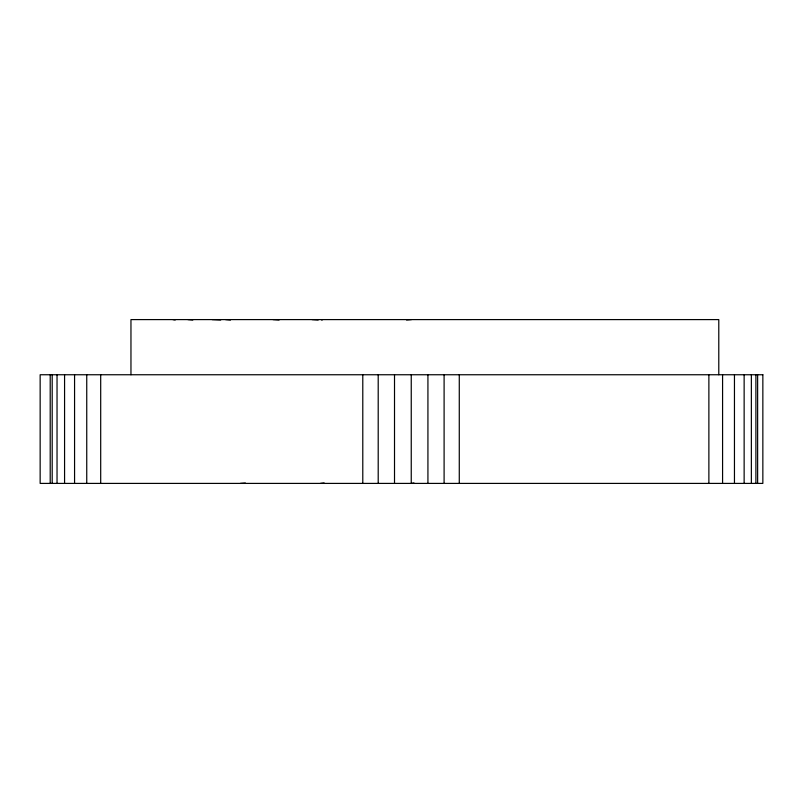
<?xml version="1.0" encoding="UTF-8"?>
<svg xmlns="http://www.w3.org/2000/svg" width="803" height="803" viewBox="0 0 803 803"><rect width="100%" height="100%" fill="white"/><g stroke="black" fill="none" stroke-linecap="round" stroke-linejoin="round"><path stroke-width="1.2" d="M321.873 320.236L322.344 319.594M411.497 483.406L413.967 482.964M320.457 483.406L324.141 482.954M406.529 319.965L411.497 319.594M240.388 483.406L245.387 483.035M212.102 319.594L220.715 319.985M272.96 319.594L279.093 319.995M312.016 319.594L318.179 319.995M225.533 319.594L230.481 320.026M187.872 319.594L192.82 320.026M172.876 319.594L175.215 319.975M757.63 374.75L757.63 483.406M755.904 374.75L755.904 483.406M751.367 374.75L751.367 483.406M744.14 374.75L744.14 483.406M734.454 374.75L734.454 483.406M722.58 374.75L722.58 483.406M718.785 374.75L718.785 319.594L130.959 319.594L130.959 374.75M708.878 374.75L708.878 483.406M459.276 374.75L459.276 483.406M444.099 374.75L444.099 483.406M427.929 374.75L427.929 483.406M411.246 374.75L411.246 483.406M394.514 374.75L394.514 483.406M378.203 374.75L378.203 483.406M362.785 374.75L362.785 483.406M100.696 374.75L100.696 483.406M86.744 374.75L86.744 483.406M74.569 374.75L74.569 483.406M64.571 374.75L64.571 483.406M57.033 374.75L57.033 483.406M52.195 374.75L52.195 483.406M50.208 374.75L50.208 483.406M762.85 374.75L40.15 374.75L40.15 483.406L762.85 483.406L762.85 374.75"/></g></svg>
